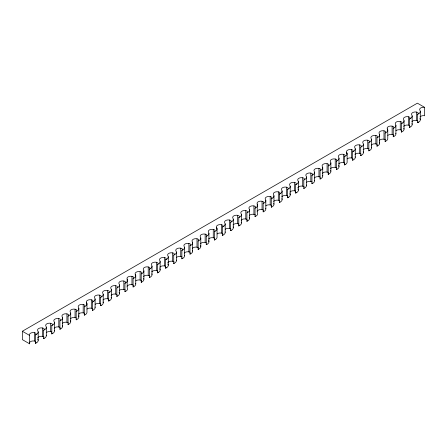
<?xml version="1.0" encoding="UTF-8"?>
<svg xmlns="http://www.w3.org/2000/svg" width="447" height="447" viewBox="0 0 447 447"><rect width="100%" height="100%" fill="white"/><g stroke="black" fill="none" stroke-linecap="round" stroke-linejoin="round"><path stroke-width="0.67" d="M35.453 341.396A2.341 1.352 0 0 0 34.413 341.055A3.833 2.213 0 0 0 30.558 341.603A3.833 2.213 0 0 0 29.614 343.827L22.35 339.631L22.35 331.249L417.386 103.173L424.65 107.369L424.65 115.751A3.833 2.213 0 0 0 420.012 116.958M22.35 331.249L29.614 335.44L29.614 343.827M420.297 111.286L420.297 119.673M410.061 126.764A2.341 1.352 0 0 1 409.497 127.373L409.497 118.986A5.861 3.386 0 0 0 411.721 114.834A3.833 2.213 0 0 1 412.665 112.61A3.833 2.213 0 0 1 416.52 112.063A2.341 1.352 0 0 1 417.627 114.292L417.627 122.679A2.341 1.352 0 0 0 418.068 122.294M416.52 112.063L416.52 120.45A2.341 1.352 0 0 1 417.822 120.964M412.168 115.98L412.168 124.367M401.803 131.681A2.341 1.352 0 0 1 401.367 132.066L401.367 123.679A5.861 3.386 0 0 0 403.591 119.528A3.833 2.213 0 0 1 404.535 117.304A3.833 2.213 0 0 1 408.39 116.756L408.39 125.143A2.341 1.352 0 0 1 409.692 125.657M404.038 120.673L404.038 129.06M393.801 136.156A2.341 1.352 0 0 1 393.237 136.76L393.237 128.373A5.861 3.386 0 0 0 395.461 124.221A3.833 2.213 0 0 1 396.405 121.997A3.833 2.213 0 0 1 400.261 121.45L400.261 129.837A2.341 1.352 0 0 1 401.562 130.351M395.908 125.367L395.908 133.754M385.543 141.068A2.341 1.352 0 0 1 385.107 141.453L385.107 133.066A5.861 3.386 0 0 0 387.331 128.915A3.833 2.213 0 0 1 388.275 126.691A3.833 2.213 0 0 1 392.131 126.143L392.131 134.53A2.341 1.352 0 0 1 393.634 135.245M387.778 130.06L387.778 138.447A5.861 3.386 0 0 1 385.107 141.453M387.331 128.915L387.331 130.206M377.542 145.543A2.341 1.352 0 0 1 376.972 146.147L376.972 137.76A5.861 3.386 0 0 0 379.201 133.608A3.833 2.213 0 0 1 380.146 131.384A3.833 2.213 0 0 1 384.001 130.837L384.001 139.224A2.341 1.352 0 0 1 385.504 139.939M379.648 134.754L379.648 143.141M369.283 150.455A2.341 1.352 0 0 1 368.842 150.84L368.842 142.453A5.861 3.386 0 0 0 371.071 138.302A3.833 2.213 0 0 1 372.016 136.078A3.833 2.213 0 0 1 375.871 135.53L375.871 143.917A2.341 1.352 0 0 1 377.173 144.437M371.518 139.447L371.518 147.834M361.282 154.93A2.341 1.352 0 0 1 360.712 155.534L360.712 147.147A5.861 3.386 0 0 0 362.942 142.995A3.833 2.213 0 0 1 363.886 140.771A3.833 2.213 0 0 1 367.741 140.224L367.741 148.611A2.341 1.352 0 0 1 369.043 149.13M363.389 144.141L363.389 152.528M353.024 159.842A2.341 1.352 0 0 1 352.582 160.227L352.582 151.846A5.861 3.386 0 0 0 354.812 147.689A3.833 2.213 0 0 1 355.756 145.465A3.833 2.213 0 0 1 359.611 144.917L359.611 153.304A2.341 1.352 0 0 1 360.913 153.824M355.259 148.834L355.259 157.221M345.023 164.317A2.341 1.352 0 0 1 344.453 164.921L344.453 156.539A5.861 3.386 0 0 0 346.682 152.382A3.833 2.213 0 0 1 347.626 150.158A3.833 2.213 0 0 1 351.482 149.611L351.482 157.998A2.341 1.352 0 0 1 352.985 158.713M347.129 153.528L347.129 161.915A5.861 3.386 0 0 1 344.453 164.921M346.682 152.382L346.682 153.673M336.954 168.782A2.341 1.352 0 0 1 336.323 169.62L336.323 161.233A5.861 3.386 0 0 0 338.552 157.076A3.833 2.213 0 0 1 339.496 154.852A3.833 2.213 0 0 1 343.352 154.304L343.352 162.691A2.341 1.352 0 0 1 344.855 163.406M338.999 158.221L338.999 166.608M328.763 173.704A2.341 1.352 0 0 1 328.193 174.313L328.193 165.926A5.861 3.386 0 0 0 330.422 161.769A3.833 2.213 0 0 1 331.367 159.545A3.833 2.213 0 0 1 335.222 158.998L335.222 167.385A2.341 1.352 0 0 1 336.261 167.726M330.869 162.915L330.869 171.302M320.505 178.616A2.341 1.352 0 0 1 320.063 179.007L320.063 170.62A5.861 3.386 0 0 0 322.293 166.463A3.833 2.213 0 0 1 323.237 164.239A3.833 2.213 0 0 1 327.092 163.691L327.092 172.078A2.341 1.352 0 0 1 328.389 172.598M322.74 167.608L322.74 175.995M312.503 183.091A2.341 1.352 0 0 1 311.933 183.7L311.933 175.313A5.861 3.386 0 0 0 314.163 171.156A3.833 2.213 0 0 1 315.107 168.932A3.833 2.213 0 0 1 318.962 168.385L318.962 176.772A2.341 1.352 0 0 1 320.259 177.291M314.61 172.302L314.61 180.689M304.245 188.008A2.341 1.352 0 0 1 303.804 188.394L303.804 180.007A5.861 3.386 0 0 0 306.033 175.85A3.833 2.213 0 0 1 306.977 173.626A3.833 2.213 0 0 1 310.833 173.078L310.833 181.465A2.341 1.352 0 0 1 312.129 181.985M306.48 176.995L306.48 185.382M295.925 192.903A2.341 1.352 0 0 1 295.674 193.087L295.674 184.7A5.861 3.386 0 0 0 297.903 180.543A3.833 2.213 0 0 1 298.847 178.319A3.833 2.213 0 0 1 302.703 177.772L302.703 186.159A2.341 1.352 0 0 1 304.206 186.88M298.35 181.689L298.35 190.076M287.985 197.395A2.341 1.352 0 0 1 287.544 197.781L287.544 189.394A5.861 3.386 0 0 0 289.773 185.237A3.833 2.213 0 0 1 290.718 183.013A3.833 2.213 0 0 1 294.573 182.465L294.573 190.852A2.341 1.352 0 0 1 295.612 191.193M290.22 186.382L290.22 194.769M279.984 201.865A2.341 1.352 0 0 1 279.414 202.474L279.414 194.087A5.861 3.386 0 0 0 281.638 189.93A3.833 2.213 0 0 1 282.588 187.706A3.833 2.213 0 0 1 286.443 187.159L286.443 195.546A2.341 1.352 0 0 1 287.739 196.065M282.091 191.076L282.091 199.463M271.726 206.782A2.341 1.352 0 0 1 271.284 207.168L271.284 198.781A5.861 3.386 0 0 0 273.508 194.624A3.833 2.213 0 0 1 274.458 192.4A3.833 2.213 0 0 1 278.313 191.852L278.313 200.239A2.341 1.352 0 0 1 279.61 200.759M273.961 195.769L273.961 204.156M263.724 211.252A2.341 1.352 0 0 1 263.154 211.861L263.154 203.474A5.861 3.386 0 0 0 265.378 199.323A3.833 2.213 0 0 1 266.328 197.093A3.833 2.213 0 0 1 270.184 196.551L270.184 204.933A2.341 1.352 0 0 1 271.48 205.452M265.831 200.468L265.831 208.85M255.466 216.169A2.341 1.352 0 0 1 255.025 216.555L255.025 208.168A5.861 3.386 0 0 0 257.248 204.016A3.833 2.213 0 0 1 258.198 201.787A3.833 2.213 0 0 1 262.054 201.245L262.054 209.626A2.341 1.352 0 0 1 263.557 210.347M257.248 204.016L257.248 212.398A5.861 3.386 0 0 1 255.025 216.555M247.465 220.639A2.341 1.352 0 0 1 246.895 221.248L246.895 212.861A5.861 3.386 0 0 0 249.119 208.71A3.833 2.213 0 0 1 250.069 206.486A3.833 2.213 0 0 1 253.924 205.938L253.924 214.325A2.341 1.352 0 0 1 255.427 215.041M249.571 209.855L249.571 218.242M239.206 225.556A2.341 1.352 0 0 1 238.765 225.942L238.765 217.555A5.861 3.386 0 0 0 240.989 213.403A3.833 2.213 0 0 1 241.939 211.18A3.833 2.213 0 0 1 245.794 210.632L245.794 219.019A2.341 1.352 0 0 1 247.09 219.533M241.441 214.549L241.441 222.936M231.205 230.032A2.341 1.352 0 0 1 230.635 230.635L230.635 222.248A5.861 3.386 0 0 0 232.859 218.097A3.833 2.213 0 0 1 233.809 215.873A3.833 2.213 0 0 1 237.664 215.325L237.664 223.712A2.341 1.352 0 0 1 238.961 224.226M233.312 219.242L233.312 227.629M222.947 234.943A2.341 1.352 0 0 1 222.505 235.329L222.505 226.942A5.861 3.386 0 0 0 224.729 222.79A3.833 2.213 0 0 1 225.679 220.567A3.833 2.213 0 0 1 229.529 220.019L229.529 228.406A2.341 1.352 0 0 1 230.831 228.92M225.182 223.936L225.182 232.323M214.946 239.419A2.341 1.352 0 0 1 214.376 240.022L214.376 231.635A5.861 3.386 0 0 0 216.599 227.484A3.833 2.213 0 0 1 217.549 225.26A3.833 2.213 0 0 1 221.399 224.712L221.399 233.099A2.341 1.352 0 0 1 222.908 233.815M217.052 228.629L217.052 237.016A5.861 3.386 0 0 1 214.376 240.022M216.599 227.484L216.599 228.775M206.877 243.883A2.341 1.352 0 0 1 206.246 244.716L206.246 236.329A5.861 3.386 0 0 0 208.47 232.177A3.833 2.213 0 0 1 209.419 229.954A3.833 2.213 0 0 1 213.269 229.406L213.269 237.793A2.341 1.352 0 0 1 214.778 238.508M208.922 233.323L208.922 241.71M198.686 248.806A2.341 1.352 0 0 1 198.116 249.409L198.116 241.022A5.861 3.386 0 0 0 200.34 236.871A3.833 2.213 0 0 1 201.29 234.647A3.833 2.213 0 0 1 205.139 234.099L205.139 242.486A2.341 1.352 0 0 1 206.179 242.827M200.792 238.016L200.792 246.403M190.428 253.717A2.341 1.352 0 0 1 189.986 254.103L189.986 245.721A5.861 3.386 0 0 0 192.21 241.564A3.833 2.213 0 0 1 193.16 239.341A3.833 2.213 0 0 1 197.01 238.793L197.01 247.18A2.341 1.352 0 0 1 198.312 247.699M192.663 242.71L192.663 251.097M182.426 258.193A2.341 1.352 0 0 1 181.856 258.796L181.856 250.415A5.861 3.386 0 0 0 184.08 246.258A3.833 2.213 0 0 1 185.03 244.034A3.833 2.213 0 0 1 188.88 243.486L188.88 251.873A2.341 1.352 0 0 1 190.182 252.393M184.533 247.403L184.533 255.79M174.168 263.104A2.341 1.352 0 0 1 173.727 263.495L173.727 255.108A5.861 3.386 0 0 0 175.95 250.951A3.833 2.213 0 0 1 176.9 248.728A3.833 2.213 0 0 1 180.75 248.18L180.75 256.567A2.341 1.352 0 0 1 182.052 257.086M176.403 252.097L176.403 260.484M165.848 268.004A2.341 1.352 0 0 1 165.597 268.189L165.597 259.802A5.861 3.386 0 0 0 167.821 255.645A3.833 2.213 0 0 1 168.77 253.421A3.833 2.213 0 0 1 172.62 252.873L172.62 261.26A2.341 1.352 0 0 1 174.129 261.981M168.273 256.79L168.273 265.177M157.908 272.491A2.341 1.352 0 0 1 157.467 272.882L157.467 264.495A5.861 3.386 0 0 0 159.691 260.338A3.833 2.213 0 0 1 160.641 258.115A3.833 2.213 0 0 1 164.49 257.567L164.49 265.954A2.341 1.352 0 0 1 165.53 266.295M160.143 261.484L160.143 269.871M149.907 276.967A2.341 1.352 0 0 1 149.337 277.576L149.337 269.189A5.861 3.386 0 0 0 151.561 265.032A3.833 2.213 0 0 1 152.511 262.808A3.833 2.213 0 0 1 156.361 262.26L156.361 270.647A2.341 1.352 0 0 1 157.662 271.167M152.014 266.177L152.014 274.564M141.649 281.884A2.341 1.352 0 0 1 141.207 282.269L141.207 273.882A5.861 3.386 0 0 0 143.431 269.725A3.833 2.213 0 0 1 144.381 267.502A3.833 2.213 0 0 1 148.231 266.954L148.231 275.341A2.341 1.352 0 0 1 149.533 275.86M143.884 270.871L143.884 279.258M133.647 286.354A2.341 1.352 0 0 1 133.077 286.963L133.077 278.576A5.861 3.386 0 0 0 135.301 274.419A3.833 2.213 0 0 1 136.251 272.195A3.833 2.213 0 0 1 140.101 271.647L140.101 280.034A2.341 1.352 0 0 1 141.403 280.554M135.754 275.564L135.754 283.951M135.301 274.419L135.301 275.71M125.389 291.271A2.341 1.352 0 0 1 124.948 291.656L124.948 283.269A5.861 3.386 0 0 0 127.171 279.112A3.833 2.213 0 0 1 128.121 276.889A3.833 2.213 0 0 1 131.971 276.341L131.971 284.728A2.341 1.352 0 0 1 133.48 285.449M127.171 279.112L127.171 287.499A5.861 3.386 0 0 1 124.948 291.656M117.388 295.741A2.341 1.352 0 0 1 116.818 296.35L116.818 287.963A5.861 3.386 0 0 0 119.042 283.806A3.833 2.213 0 0 1 119.992 281.582A3.833 2.213 0 0 1 123.841 281.034L123.841 289.421A2.341 1.352 0 0 1 125.35 290.142M119.494 284.951L119.494 293.338M109.129 300.658A2.341 1.352 0 0 1 108.688 301.043L108.688 292.656A5.861 3.386 0 0 0 110.912 288.499A3.833 2.213 0 0 1 111.862 286.276A3.833 2.213 0 0 1 115.712 285.728L115.712 294.115A2.341 1.352 0 0 1 117.013 294.634M111.364 289.645L111.364 298.032M101.128 305.128A2.341 1.352 0 0 1 100.558 305.737L100.558 297.35A5.861 3.386 0 0 0 102.782 293.198A3.833 2.213 0 0 1 103.732 290.969A3.833 2.213 0 0 1 107.582 290.421L107.582 298.808A2.341 1.352 0 0 1 108.884 299.328M103.235 294.344L103.235 302.725M92.87 310.045A2.341 1.352 0 0 1 92.428 310.43L92.428 302.043A5.861 3.386 0 0 0 94.652 297.892A3.833 2.213 0 0 1 95.602 295.663A3.833 2.213 0 0 1 99.452 295.121L99.452 303.502A2.341 1.352 0 0 1 100.754 304.021M95.105 299.037L95.105 307.419M84.869 314.515A2.341 1.352 0 0 1 84.299 315.124L84.299 306.737A5.861 3.386 0 0 0 86.522 302.585A3.833 2.213 0 0 1 87.472 300.362A3.833 2.213 0 0 1 91.322 299.814L91.322 308.201A2.341 1.352 0 0 1 92.831 308.916M86.975 303.731L86.975 312.118A5.861 3.386 0 0 1 84.299 315.124M86.522 302.585L86.522 303.876M76.795 318.979A2.341 1.352 0 0 1 76.169 319.817L76.169 311.43A5.861 3.386 0 0 0 78.393 307.279A3.833 2.213 0 0 1 79.343 305.055A3.833 2.213 0 0 1 83.192 304.508L83.192 312.894A2.341 1.352 0 0 1 84.701 313.61M78.845 308.424L78.845 316.811M68.609 323.907A2.341 1.352 0 0 1 68.039 324.511L68.039 316.124A5.861 3.386 0 0 0 70.263 311.972A3.833 2.213 0 0 1 71.213 309.749A3.833 2.213 0 0 1 75.062 309.201L75.062 317.588A2.341 1.352 0 0 1 76.102 317.929M70.715 313.118L70.715 321.505M60.351 328.819A2.341 1.352 0 0 1 59.909 329.204L59.909 320.817A5.861 3.386 0 0 0 62.133 316.666A3.833 2.213 0 0 1 63.083 314.442A3.833 2.213 0 0 1 66.933 313.895L66.933 322.281A2.341 1.352 0 0 1 68.235 322.795M62.586 317.811L62.586 326.198M52.344 333.294A2.341 1.352 0 0 1 51.779 333.898L51.779 325.511A5.861 3.386 0 0 0 54.003 321.359A3.833 2.213 0 0 1 54.947 319.136A3.833 2.213 0 0 1 58.803 318.588L58.803 326.975A2.341 1.352 0 0 1 60.105 327.489M54.45 322.505L54.45 330.892M44.091 338.206A2.341 1.352 0 0 1 43.65 338.591L43.65 330.204A5.861 3.386 0 0 0 45.873 326.053A3.833 2.213 0 0 1 46.818 323.829A3.833 2.213 0 0 1 50.673 323.282L50.673 331.668A2.341 1.352 0 0 1 51.975 332.188M46.32 327.198L46.32 335.585M35.766 343.106A2.341 1.352 0 0 1 35.52 343.285L35.52 334.898A5.861 3.386 0 0 0 37.744 330.746A3.833 2.213 0 0 1 38.688 328.523A3.833 2.213 0 0 1 42.543 327.975L42.543 336.362A2.341 1.352 0 0 1 44.052 337.077M38.191 331.892L38.191 340.279M29.614 335.44A3.833 2.213 0 0 1 30.558 333.216A3.833 2.213 0 0 1 34.413 332.669L34.413 341.055M180.75 248.18A2.341 1.352 0 0 1 181.856 250.415M172.62 252.873A2.341 1.352 0 0 1 173.727 255.108M164.49 257.567A2.341 1.352 0 0 1 165.597 259.802M188.88 243.486A2.341 1.352 0 0 1 189.986 245.721M197.01 238.793A2.341 1.352 0 0 1 198.116 241.022M229.529 220.019A2.341 1.352 0 0 1 230.635 222.248M205.139 234.099A2.341 1.352 0 0 1 206.246 236.329M221.399 224.712A2.341 1.352 0 0 1 222.505 226.942M213.269 229.406A2.341 1.352 0 0 1 214.376 231.635M140.101 271.647A2.341 1.352 0 0 1 141.207 273.882M131.971 276.341A2.341 1.352 0 0 1 133.077 278.576M156.361 262.26A2.341 1.352 0 0 1 157.467 264.495M148.231 266.954A2.341 1.352 0 0 1 149.337 269.189M123.841 281.034A2.341 1.352 0 0 1 124.948 283.269M115.712 285.728A2.341 1.352 0 0 1 116.818 287.963M107.582 290.421A2.341 1.352 0 0 1 108.688 292.656M99.452 295.121A2.341 1.352 0 0 1 100.558 297.35M75.062 309.201A2.341 1.352 0 0 1 76.169 311.43M91.322 299.814A2.341 1.352 0 0 1 92.428 302.043M66.933 313.895A2.341 1.352 0 0 1 68.039 316.124M50.673 323.282A2.341 1.352 0 0 1 51.779 325.511M58.803 318.588A2.341 1.352 0 0 1 59.909 320.817M83.192 304.508A2.341 1.352 0 0 1 84.299 306.737M42.543 327.975A2.341 1.352 0 0 1 43.65 330.204M34.413 332.669A2.341 1.352 0 0 1 35.52 334.898M367.741 140.224A2.341 1.352 0 0 1 368.842 142.453M384.001 130.837A2.341 1.352 0 0 1 385.107 133.066M375.871 135.53A2.341 1.352 0 0 1 376.972 137.76M392.131 126.143A2.341 1.352 0 0 1 393.237 128.373M359.611 144.917A2.341 1.352 0 0 1 360.712 147.147M408.39 116.756A2.341 1.352 0 0 1 409.497 118.986M417.627 114.292A5.861 3.386 0 0 0 419.85 110.141A3.833 2.213 0 0 1 420.795 107.917A3.833 2.213 0 0 1 424.65 107.369M400.261 121.45A2.341 1.352 0 0 1 401.367 123.679M327.092 163.691A2.341 1.352 0 0 1 328.193 165.926M335.222 158.998A2.341 1.352 0 0 1 336.323 161.233M351.482 149.611A2.341 1.352 0 0 1 352.582 151.846M310.833 173.078A2.341 1.352 0 0 1 311.933 175.313M318.962 168.385A2.341 1.352 0 0 1 320.063 170.62M343.352 154.304A2.341 1.352 0 0 1 344.453 156.539M294.573 182.465A2.341 1.352 0 0 1 295.674 184.7M302.703 177.772A2.341 1.352 0 0 1 303.804 180.007M270.184 196.551A2.341 1.352 0 0 1 271.284 198.781M262.054 201.245A2.341 1.352 0 0 1 263.154 203.474M286.443 187.159A2.341 1.352 0 0 1 287.544 189.394M245.794 210.632A2.341 1.352 0 0 1 246.895 212.861M253.924 205.938A2.341 1.352 0 0 1 255.025 208.168M278.313 191.852A2.341 1.352 0 0 1 279.414 194.087M237.664 215.325A2.341 1.352 0 0 1 238.765 217.555M419.85 118.528A5.861 3.386 0 0 1 417.627 122.679M418.252 121.841A2.341 1.352 0 0 1 418.191 122.07M411.883 121.651A3.833 2.213 0 0 1 416.52 120.45M411.944 123.59A5.861 3.386 0 0 1 409.497 127.373M403.753 126.345A3.833 2.213 0 0 1 408.39 125.143M403.814 128.283A5.861 3.386 0 0 1 401.367 132.066M395.964 130.692A3.833 2.213 0 0 1 400.261 129.837M395.835 133.362A5.861 3.386 0 0 1 393.237 136.76M387.834 135.385A3.833 2.213 0 0 1 392.131 134.53M379.363 140.425A3.833 2.213 0 0 1 384.001 139.224M379.201 141.995A5.861 3.386 0 0 1 376.972 146.147M371.233 145.119A3.833 2.213 0 0 1 375.871 143.917M371.295 147.057A5.861 3.386 0 0 1 368.842 150.84M363.104 149.812A3.833 2.213 0 0 1 367.741 148.611M363.165 151.751A5.861 3.386 0 0 1 360.712 155.534M354.974 154.506A3.833 2.213 0 0 1 359.611 153.304M355.186 156.83A5.861 3.386 0 0 1 352.582 160.227M347.185 158.853A3.833 2.213 0 0 1 351.482 157.998M338.714 163.893A3.833 2.213 0 0 1 343.352 162.691M338.552 165.463A5.861 3.386 0 0 1 336.323 169.62M330.584 168.592A3.833 2.213 0 0 1 335.222 167.385M330.646 170.525A5.861 3.386 0 0 1 328.193 174.313M322.455 173.285A3.833 2.213 0 0 1 327.092 172.078M322.516 175.218A5.861 3.386 0 0 1 320.063 179.007M314.325 177.979A3.833 2.213 0 0 1 318.962 176.772M314.537 180.297A5.861 3.386 0 0 1 311.933 183.7M306.536 182.32A3.833 2.213 0 0 1 310.833 181.465M306.407 184.991A5.861 3.386 0 0 1 303.804 188.394M297.836 187.746A3.833 2.213 0 0 1 302.703 186.159M297.903 188.93A5.861 3.386 0 0 1 295.674 193.087M296.244 192.478A2.341 1.352 0 0 1 296.115 192.702M289.935 192.059A3.833 2.213 0 0 1 294.573 190.852M289.773 193.624A5.861 3.386 0 0 1 287.544 197.781M288.175 196.943A2.341 1.352 0 0 1 288.114 197.172M281.806 196.753A3.833 2.213 0 0 1 286.443 195.546M281.867 198.691A5.861 3.386 0 0 1 279.414 202.474M273.676 201.446A3.833 2.213 0 0 1 278.313 200.239M273.737 203.385A5.861 3.386 0 0 1 271.284 207.168M265.887 205.788A3.833 2.213 0 0 1 270.184 204.933M265.758 208.458A5.861 3.386 0 0 1 263.154 211.861M257.187 211.213A3.833 2.213 0 0 1 262.054 209.626M249.281 215.527A3.833 2.213 0 0 1 253.924 214.325M249.119 217.097A5.861 3.386 0 0 1 246.895 221.248M241.151 220.22A3.833 2.213 0 0 1 245.794 219.019M241.218 222.159A5.861 3.386 0 0 1 238.765 225.942M233.021 224.914A3.833 2.213 0 0 1 237.664 223.712M233.088 226.852A5.861 3.386 0 0 1 230.635 230.635M225.232 229.261A3.833 2.213 0 0 1 229.529 228.406M225.109 231.932A5.861 3.386 0 0 1 222.505 235.329M217.102 233.954A3.833 2.213 0 0 1 221.399 233.099M208.632 238.994A3.833 2.213 0 0 1 213.269 237.793M208.47 240.564A5.861 3.386 0 0 1 206.246 244.716M200.502 243.688A3.833 2.213 0 0 1 205.139 242.486M200.569 245.626A5.861 3.386 0 0 1 198.116 249.409M192.372 248.381A3.833 2.213 0 0 1 197.01 247.18M192.439 250.32A5.861 3.386 0 0 1 189.986 254.103M184.242 253.075A3.833 2.213 0 0 1 188.88 251.873M184.46 255.399A5.861 3.386 0 0 1 181.856 258.796M176.453 257.422A3.833 2.213 0 0 1 180.75 256.567M176.33 260.093A5.861 3.386 0 0 1 173.727 263.495M167.759 262.842A3.833 2.213 0 0 1 172.62 261.26M167.821 264.032A5.861 3.386 0 0 1 165.597 268.189M166.167 267.58A2.341 1.352 0 0 1 166.038 267.798M159.853 267.161A3.833 2.213 0 0 1 164.49 265.954M159.691 268.725A5.861 3.386 0 0 1 157.467 272.882M158.098 272.044A2.341 1.352 0 0 1 158.037 272.273M151.723 271.854A3.833 2.213 0 0 1 156.361 270.647M151.79 273.793A5.861 3.386 0 0 1 149.337 277.576M143.593 276.548A3.833 2.213 0 0 1 148.231 275.341M143.66 278.487A5.861 3.386 0 0 1 141.207 282.269M135.804 280.889A3.833 2.213 0 0 1 140.101 280.034M135.681 283.56A5.861 3.386 0 0 1 133.077 286.963M127.11 286.315A3.833 2.213 0 0 1 131.971 284.728M119.204 290.628A3.833 2.213 0 0 1 123.841 289.421M119.042 292.193A5.861 3.386 0 0 1 116.818 296.35M111.074 295.322A3.833 2.213 0 0 1 115.712 294.115M111.141 297.261A5.861 3.386 0 0 1 108.688 301.043M102.944 300.015A3.833 2.213 0 0 1 107.582 298.808M103.011 301.954A5.861 3.386 0 0 1 100.558 305.737M95.155 304.357A3.833 2.213 0 0 1 99.452 303.502M95.032 307.028A5.861 3.386 0 0 1 92.428 310.43M87.025 309.056A3.833 2.213 0 0 1 91.322 308.201M78.555 314.096A3.833 2.213 0 0 1 83.192 312.894M78.393 315.666A5.861 3.386 0 0 1 76.169 319.817M70.425 318.789A3.833 2.213 0 0 1 75.062 317.588M70.492 320.728A5.861 3.386 0 0 1 68.039 324.511M62.295 323.483A3.833 2.213 0 0 1 66.933 322.281M62.362 325.422A5.861 3.386 0 0 1 59.909 329.204M54.165 328.176A3.833 2.213 0 0 1 58.803 326.975M54.378 330.501A5.861 3.386 0 0 1 51.779 333.898M46.376 332.523A3.833 2.213 0 0 1 50.673 331.668M46.248 335.194A5.861 3.386 0 0 1 43.65 338.591M37.677 337.943A3.833 2.213 0 0 1 42.543 336.362M37.744 339.133A5.861 3.386 0 0 1 35.52 343.285M36.084 342.681A2.341 1.352 0 0 1 35.956 342.899"/></g></svg>
